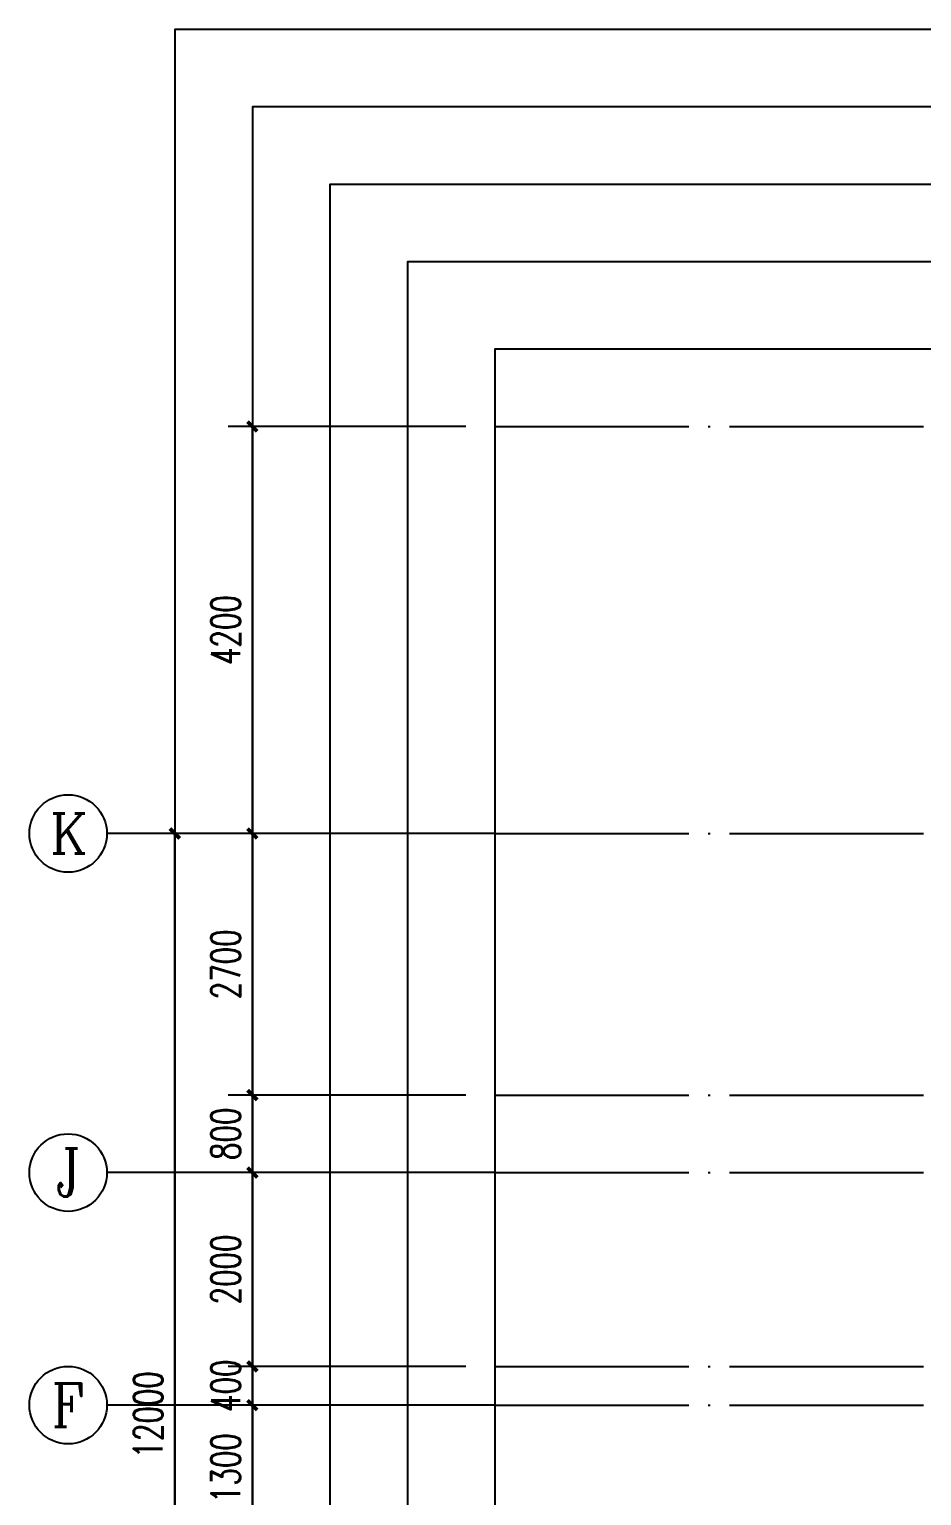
# Model space of a CAD drawing. Extents: x 41972 to 370663, y -1070170 to -109687.
# Drawn here: x 226897 to 236099, y -126322 to -111187 of the extents above; entities that cross this region are included whole.
import ezdxf
from ezdxf.enums import TextEntityAlignment as Align

# ---------------------------------------------------------------- set-up
doc = ezdxf.new("R2010")
doc.units = 0
doc.header["$LTSCALE"] = 1000
doc.header["$MEASUREMENT"] = 0
doc.linetypes.add('DOTE', pattern=[2.42, 2, -0.2, 0.02, -0.2])
doc.layers.get('Defpoints').update_dxf_attribs({"color": 250})
for name, color, linetype in [('A-AXIS_TEXT_轴号文字', 7, 'Continuous'), ('A-AXIS_轴号', 3, 'Continuous'), ('A-DOTE_轴线', 215, 'DOTE'), ('AXIS', 3, 'Continuous'), ('AXIS_TEXT', 7, 'Continuous')]:
    doc.layers.add(name, color=color, linetype=linetype)
doc.styles.add('_TCH_AXIS', font='COMPLEX', dxfattribs={"bigfont": 'GBCBIG'})
doc.styles.add('_TCH_DIM_T3', font='SIMPLEX', dxfattribs={"width": 0.705882, "bigfont": 'GBCBIG.shx'})
doc.styles.add('COMPLEX', font='COMPLEX')
doc.dimstyles.new('_TCH_ARCH&&100', dxfattribs={"dimtxt": 297.5, "dimasz": 100, "dimexe": 250, "dimexo": 300, "dimgap": 126.25, "dimtad": 1, "dimdec": 0, "dimzin": 0, "dimdsep": 46, "dimtxsty": '_TCH_DIM_T3', "dimblk": 'ARCHTICK', "dimcen": 0.09, "dimclrt": 7, "dimazin": 2, "dimtfac": 1, "dimtdec": 0, "dimtix": 1, "dimtmove": 2, "dimatfit": 3, "dimfxl": 100, "dimtolj": 1, "dimtzin": 0, "dimarcsym": 0})

# ---------------------------------------------------------------- blocks, each defined once
blk = doc.blocks.new('_AXISO')
blk.add_circle((0, 0), 0.5)
at = {"layer": 'AXIS_TEXT', "style": 'COMPLEX', "width": 1.041667}
blk.add_attdef('A', text='', height=0.56, dxfattribs=at).set_placement((-0.25, -0.28), (0.25, -0.28), align=Align.FIT)
blk = doc.blocks.new('_ArchTick')
at = {"color": 0, "linetype": 'ByBlock', "const_width": 0.4}
blk.add_lwpolyline([(-0.5, -0.5), (0.5, 0.5)], dxfattribs=at)
blk = doc.blocks.new('*D5180')
at = {"layer": 'AXIS', "color": 0, "lineweight": -2, "transparency": 16777216}
for p, q in [((4500, 22200), (1250, 22200)), ((1500, 10200), (1500, 22200)), ((4500, 10200), (1250, 10200))]:
    blk.add_line(p, q, dxfattribs=at)
at = {"layer": 'Defpoints', "color": 0, "transparency": 16777216}
for p in [(1500, 22200), (4800, 22200), (4800, 10200)]:
    blk.add_point(p, dxfattribs=at)
at = {"layer": 'AXIS', "color": 0, "lineweight": -2, "transparency": 16777216, "xscale": 100, "yscale": 100, "zscale": 100}
for p, rotation in [((1500, 22200), 90), ((1500, 10200), 270)]:
    blk.add_blockref('_ArchTick', p, dxfattribs=dict(at, rotation=rotation))
at = {"layer": 'AXIS', "color": 7, "transparency": 16777216, "insert": (1225, 16200), "char_height": 297.5, "attachment_point": 5, "rotation": 90, "style": '_TCH_DIM_T3'}
blk.add_mtext('\\A1;12000', dxfattribs=at)
blk = doc.blocks.new('*D5187')
at = {"layer": 'AXIS', "color": 0, "lineweight": -2, "transparency": 16777216}
for p, q in [((4500, 16300), (2050, 16300)), ((2300, 15000), (2300, 16300)), ((4500, 15000), (2050, 15000))]:
    blk.add_line(p, q, dxfattribs=at)
at = {"layer": 'Defpoints', "color": 0, "transparency": 16777216}
for p in [(2300, 16300), (4800, 16300), (4800, 15000)]:
    blk.add_point(p, dxfattribs=at)
at = {"layer": 'AXIS', "color": 0, "lineweight": -2, "transparency": 16777216, "xscale": 100, "yscale": 100, "zscale": 100}
for p, rotation in [((2300, 16300), 90), ((2300, 15000), 270)]:
    blk.add_blockref('_ArchTick', p, dxfattribs=dict(at, rotation=rotation))
at = {"layer": 'AXIS', "color": 7, "transparency": 16777216, "insert": (2025, 15650), "char_height": 297.5, "attachment_point": 5, "rotation": 90, "style": '_TCH_DIM_T3'}
blk.add_mtext('\\A1;1300', dxfattribs=at)
blk = doc.blocks.new('*D5188')
at = {"layer": 'AXIS', "color": 0, "lineweight": -2, "transparency": 16777216}
for p, q in [((2300, 16700), (2300, 16800)), ((4500, 16700), (2050, 16700)), ((2300, 16300), (2300, 16700)), ((4500, 16300), (2050, 16300)), ((2300, 16300), (2300, 16200))]:
    blk.add_line(p, q, dxfattribs=at)
at = {"layer": 'Defpoints', "color": 0, "transparency": 16777216}
for p in [(2300, 16700), (4800, 16700), (4800, 16300)]:
    blk.add_point(p, dxfattribs=at)
at = {"layer": 'AXIS', "color": 0, "lineweight": -2, "transparency": 16777216, "xscale": 100, "yscale": 100, "zscale": 100}
for p, rotation in [((2300, 16700), 270), ((2300, 16300), 90)]:
    blk.add_blockref('_ArchTick', p, dxfattribs=dict(at, rotation=rotation))
at = {"layer": 'AXIS', "color": 7, "transparency": 16777216, "insert": (2025, 16500), "char_height": 297.5, "attachment_point": 5, "rotation": 90, "style": '_TCH_DIM_T3'}
blk.add_mtext('\\A1;400', dxfattribs=at)
blk = doc.blocks.new('*D5189')
at = {"layer": 'AXIS', "color": 0, "lineweight": -2, "transparency": 16777216}
for p, q in [((4500, 18700), (2050, 18700)), ((2300, 16700), (2300, 18700)), ((4500, 16700), (2050, 16700))]:
    blk.add_line(p, q, dxfattribs=at)
at = {"layer": 'Defpoints', "color": 0, "transparency": 16777216}
for p in [(2300, 18700), (4800, 18700), (4800, 16700)]:
    blk.add_point(p, dxfattribs=at)
at = {"layer": 'AXIS', "color": 0, "lineweight": -2, "transparency": 16777216, "xscale": 100, "yscale": 100, "zscale": 100}
for p, rotation in [((2300, 18700), 90), ((2300, 16700), 270)]:
    blk.add_blockref('_ArchTick', p, dxfattribs=dict(at, rotation=rotation))
at = {"layer": 'AXIS', "color": 7, "transparency": 16777216, "insert": (2025, 17700), "char_height": 297.5, "attachment_point": 5, "rotation": 90, "style": '_TCH_DIM_T3'}
blk.add_mtext('\\A1;2000', dxfattribs=at)
blk = doc.blocks.new('*D5190')
at = {"layer": 'AXIS', "color": 0, "lineweight": -2, "transparency": 16777216}
for p, q in [((4500, 19500), (2050, 19500)), ((2300, 18700), (2300, 19500)), ((4500, 18700), (2050, 18700))]:
    blk.add_line(p, q, dxfattribs=at)
at = {"layer": 'Defpoints', "color": 0, "transparency": 16777216}
for p in [(2300, 19500), (4800, 19500), (4800, 18700)]:
    blk.add_point(p, dxfattribs=at)
at = {"layer": 'AXIS', "color": 0, "lineweight": -2, "transparency": 16777216, "xscale": 100, "yscale": 100, "zscale": 100}
for p, rotation in [((2300, 19500), 90), ((2300, 18700), 270)]:
    blk.add_blockref('_ArchTick', p, dxfattribs=dict(at, rotation=rotation))
at = {"layer": 'AXIS', "color": 7, "transparency": 16777216, "insert": (2025, 19100), "char_height": 297.5, "attachment_point": 5, "rotation": 90, "style": '_TCH_DIM_T3'}
blk.add_mtext('\\A1;800', dxfattribs=at)
blk = doc.blocks.new('*D5191')
at = {"layer": 'AXIS', "color": 0, "lineweight": -2, "transparency": 16777216}
for p, q in [((4500, 22200), (2050, 22200)), ((2300, 19500), (2300, 22200)), ((4500, 19500), (2050, 19500))]:
    blk.add_line(p, q, dxfattribs=at)
at = {"layer": 'Defpoints', "color": 0, "transparency": 16777216}
for p in [(2300, 22200), (4800, 22200), (4800, 19500)]:
    blk.add_point(p, dxfattribs=at)
at = {"layer": 'AXIS', "color": 0, "lineweight": -2, "transparency": 16777216, "xscale": 100, "yscale": 100, "zscale": 100}
for p, rotation in [((2300, 22200), 90), ((2300, 19500), 270)]:
    blk.add_blockref('_ArchTick', p, dxfattribs=dict(at, rotation=rotation))
at = {"layer": 'AXIS', "color": 7, "transparency": 16777216, "insert": (2025, 20850), "char_height": 297.5, "attachment_point": 5, "rotation": 90, "style": '_TCH_DIM_T3'}
blk.add_mtext('\\A1;2700', dxfattribs=at)
blk = doc.blocks.new('*D5192')
at = {"layer": 'AXIS', "color": 0, "lineweight": -2, "transparency": 16777216}
for p, q in [((4500, 26400), (2050, 26400)), ((2300, 22200), (2300, 26400)), ((4500, 22200), (2050, 22200))]:
    blk.add_line(p, q, dxfattribs=at)
at = {"layer": 'Defpoints', "color": 0, "transparency": 16777216}
for p in [(2300, 26400), (4800, 26400), (4800, 22200)]:
    blk.add_point(p, dxfattribs=at)
at = {"layer": 'AXIS', "color": 0, "lineweight": -2, "transparency": 16777216, "xscale": 100, "yscale": 100, "zscale": 100}
for p, rotation in [((2300, 26400), 90), ((2300, 22200), 270)]:
    blk.add_blockref('_ArchTick', p, dxfattribs=dict(at, rotation=rotation))
at = {"layer": 'AXIS', "color": 7, "transparency": 16777216, "insert": (2025, 24300), "char_height": 297.5, "attachment_point": 5, "rotation": 90, "style": '_TCH_DIM_T3'}
blk.add_mtext('\\A1;4200', dxfattribs=at)
blk = doc.blocks.new('A$C5F987C3E')
at = {"layer": 'A-AXIS_轴号'}
for p, q in [((4800, 22200), (800, 22200)), ((4800, 18700), (800, 18700)), ((4800, 16300), (800, 16300))]:
    blk.add_line(p, q, dxfattribs=at)
at = {"layer": 'A-DOTE_轴线'}
for p, q in [((4800, 26400), (50100, 26400)), ((4800, 22200), (50100, 22200)), ((4800, 19500), (50100, 19500)), ((4800, 18700), (20000, 18700)), ((4800, 16700), (12900, 16700)), ((4800, 16300), (21200, 16300))]:
    blk.add_line(p, q, dxfattribs=at)
at = {"layer": 'A-AXIS_轴号'}
ref = blk.add_blockref('_AXISO', (400, 22200), dxfattribs=dict(at, xscale=800, yscale=800, zscale=800))
ref.add_attrib('A', 'K', dxfattribs={"layer": 'A-AXIS_TEXT_轴号文字', "height": 415.3, "style": '_TCH_AXIS'}).set_placement((212.1, 21992.4), (587.9, 21992.4), align=Align.FIT)
ref = blk.add_blockref('_AXISO', (400, 18700), dxfattribs=dict(at, xscale=800, yscale=800, zscale=800))
ref.add_attrib('A', 'J', dxfattribs={"layer": 'A-AXIS_TEXT_轴号文字', "height": 496.1, "style": '_TCH_AXIS'}).set_placement((270.1, 18452), (529.9, 18452), align=Align.FIT)
ref = blk.add_blockref('_AXISO', (400, 16300), dxfattribs=dict(at, xscale=800, yscale=800, zscale=800))
ref.add_attrib('A', 'F', dxfattribs={"layer": 'A-AXIS_TEXT_轴号文字', "height": 445.4, "style": '_TCH_AXIS'}).set_placement((230.3, 16077.3), (569.7, 16077.3), align=Align.FIT)
at = {"layer": 'AXIS'}
for p1, p2, distance, picture, middle in [((4800, 22200), (4800, 26400), 2500, '*D5192', (2025, 24300)), ((4800, 10200), (4800, 22200), 3300, '*D5180', (1225, 16200)), ((4800, 19500), (4800, 22200), 2500, '*D5191', (2025, 20850)), ((4800, 18700), (4800, 19500), 2500, '*D5190', (2025, 19100)), ((4800, 16700), (4800, 18700), 2500, '*D5189', (2025, 17700)), ((4800, 16300), (4800, 16700), 2500, '*D5188', (2025, 16500)), ((4800, 15000), (4800, 16300), 2500, '*D5187', (2025, 15650))]:
    dim = blk.add_aligned_dim(p1=p1, p2=p2, distance=distance, dimstyle='_TCH_ARCH&&100', dxfattribs=at)
    dim.commit()
    dim.dimension.update_dxf_attribs({"geometry": picture, "text_midpoint": middle})

msp = doc.modelspace()

# ---------------------------------------------------------------- linework, layer by layer
at = {"layer": 'Defpoints', "color": 251}
for points in [[(280297, -111187), (228397, -111187), (228397, -140187), (280297, -140187)], [(279497, -111987), (229197, -111987), (229197, -139387), (279497, -139387)], [(278697, -112787), (229997, -112787), (229997, -138587), (278697, -138587)], [(277897, -113587), (230797, -113587), (230797, -137787), (277897, -137787)], [(276997, -114487), (231697, -114487), (231697, -136887), (276997, -136887)]]:
    msp.add_lwpolyline(points, close=True, dxfattribs=at)

# ---------------------------------------------------------------- block references
msp.add_blockref('A$C5F987C3E', (226897, -141687))

doc.saveas('drawing.dxf')
